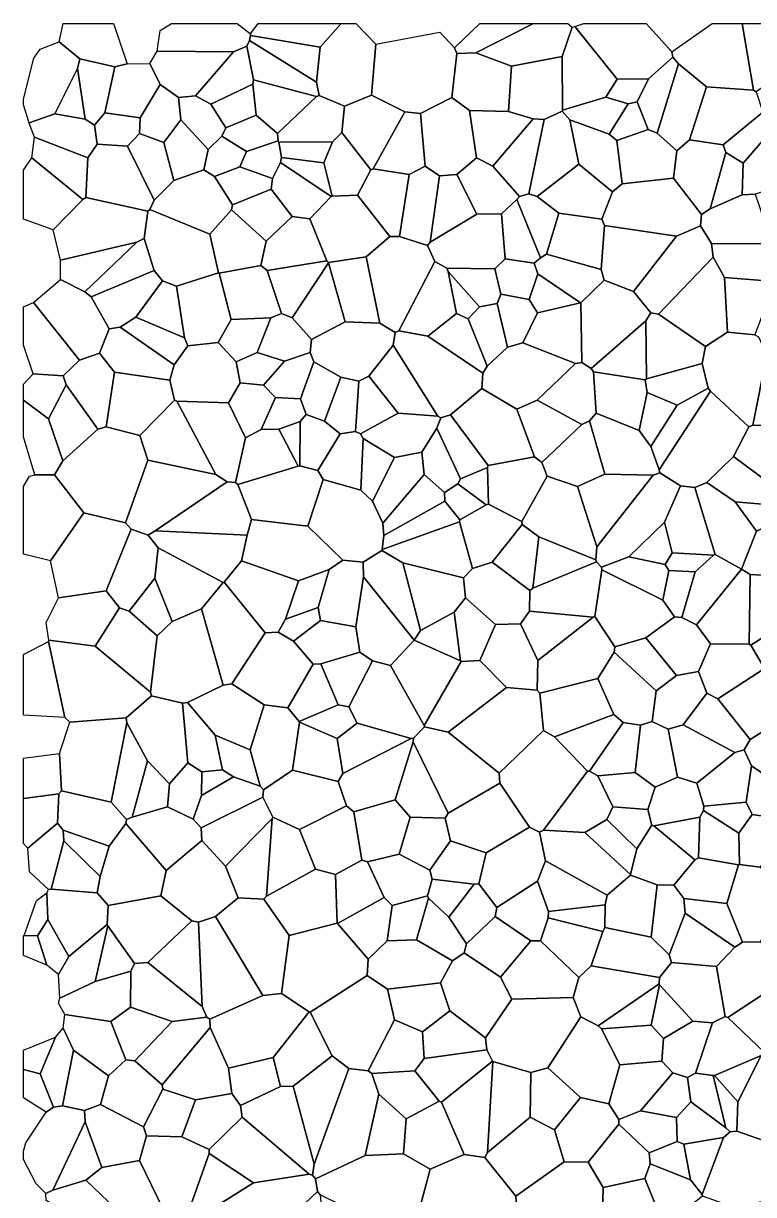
# Model space of a CAD drawing. Header units: metres. Extents: x 0 to 500, y 0 to 500.
# Drawn here: x 0 to 195.8, y 186.1 to 500 of the extents above; entities that cross this region are included whole.
import ezdxf

# ---------------------------------------------------------------- set-up
doc = ezdxf.new("R2010")
doc.units = ezdxf.units.M

msp = doc.modelspace()

# ---------------------------------------------------------------- linework, layer by layer
at = {"layer": 'FERRITE', "color": 8}
for points in [[(195.78, 482.11), (183.2, 482.99), (175.67, 489.2), (174.16, 490.96), (173.9, 492.34), (184.75, 500), (192.74, 500), (195.78, 482.11)], [(15.09, 490.48), (24.51, 488.36), (21.86, 476.03), (19.05, 472.74), (16.52, 474.34), (14.54, 487.94), (15.09, 490.48)], [(33.89, 489.3), (35.87, 492.57), (56.32, 492.39), (46.19, 480.59), (41.58, 480.16), (36.7, 483.6), (33.89, 489.3)], [(144.48, 491.1), (144.57, 476.79), (144.46, 476.46), (139.69, 474.24), (136.75, 474.42), (130.11, 476.41), (130.9, 488.57), (144.48, 491.1)], [(68.14, 470.45), (62.39, 475.38), (61.5, 483.74), (61.74, 484.92), (78.62, 480.39), (68.14, 470.45)], [(157.08, 470.29), (146.59, 474.14), (144.46, 476.46), (144.57, 476.79), (156.24, 480.26), (162.19, 478.46), (157.08, 470.29)], [(37.66, 468.04), (42.2, 474.2), (49.59, 466.2), (48.43, 460.78), (40.31, 457.88), (37.66, 468.04)], [(125.86, 461.77), (121.54, 463.94), (119.6, 476.65), (130.11, 476.41), (136.75, 474.42), (125.86, 461.77)], [(148.98, 462.27), (137.83, 453.6), (135.54, 454.29), (139.69, 474.24), (144.46, 476.46), (146.59, 474.14), (148.98, 462.27)], [(89.61, 454), (82.81, 453.73), (80.57, 462.63), (82.86, 468.23), (85.36, 470.78), (93.17, 460.79), (89.61, 454)], [(184.16, 450.3), (181.86, 448.76), (174.37, 458.55), (175.29, 465.82), (178.65, 468.83), (187.67, 467.49), (188.37, 465.43), (184.16, 450.3)], [(40.31, 457.88), (48.43, 460.78), (51.27, 458.93), (56.06, 451.34), (55.83, 449.99), (49.98, 443.48), (33.95, 450.15), (35.08, 452.62), (40.31, 457.88)], [(89.61, 454), (93.17, 460.79), (93.81, 461.06), (103.47, 459.46), (100.84, 442.85), (98.24, 442.89), (89.61, 454)], [(181.59, 445.75), (175.17, 442.93), (155.85, 445.81), (155.16, 447.56), (158.01, 454.85), (160.62, 456.98), (174.37, 458.55), (181.86, 448.76), (181.59, 445.75)], [(65.08, 441.65), (55.83, 449.99), (56.06, 451.34), (66.49, 455.58), (72.12, 448.21), (65.08, 441.65)], [(32.4, 442.39), (30.38, 441.4), (9.95, 436.5), (8.02, 444.63), (15.98, 452.83), (16.76, 453.3), (33.34, 449.66), (32.4, 442.39)], [(132.31, 452.8), (133.02, 453.63), (135.54, 454.29), (137.83, 453.6), (143.63, 449.14), (140.28, 438.14), (138.67, 437.2), (132.31, 452.8)], [(86.3, 420), (81.81, 435.79), (81.83, 435.95), (91.91, 437.4), (95.58, 419.61), (86.3, 420)], [(113.95, 433.46), (122.35, 424.07), (119.31, 420.83), (116.16, 422.27), (113.95, 433.46)], [(43.21, 415.69), (30.14, 421.27), (37.33, 431.01), (41.1, 429.53), (43.21, 415.69)], [(155.8, 431.19), (163.64, 428.11), (168.29, 422.43), (166.96, 420.24), (152.32, 407.54), (149.74, 409.11), (149.49, 425.13), (155.8, 431.19)], [(2.61, 406.1), (0, 413.79), (0, 423.99), (2.74, 425.18), (15.02, 409.76), (10.67, 405.52), (2.61, 406.1)], [(149.49, 425.13), (149.74, 409.11), (148.1, 408.88), (133.91, 414.37), (137.87, 422.39), (149.45, 425.14), (149.49, 425.13)], [(62.7, 411.75), (57.08, 409.32), (52.25, 414.51), (55.76, 420.67), (66.38, 421.07), (62.7, 411.75)], [(100.52, 395.48), (92.68, 405.4), (99.2, 413.78), (111.14, 394.68), (100.52, 395.48)], [(2.61, 406.1), (10.67, 405.52), (11.45, 403.11), (6.69, 394.03), (0, 399.02), (0, 403.3), (2.61, 406.1)], [(22.2, 391.82), (24.44, 406.52), (39.27, 404.35), (40.48, 399.04), (31.19, 389.5), (22.2, 391.82)], [(73.68, 381.32), (68.53, 391.26), (74.19, 393.29), (74.1, 381.37), (73.68, 381.32)], [(153.84, 359.71), (148.65, 375.87), (155.91, 379.18), (168.87, 378.9), (153.84, 359.71)], [(192.59, 353.69), (192.58, 353.69), (185.49, 357.66), (180.08, 375.59), (183.29, 376.96), (190.91, 371.75), (196.6, 363.92), (192.59, 353.69)], [(124.13, 370.95), (117.07, 366.93), (113.07, 371.91), (112.98, 374.26), (116.51, 376.59), (124.13, 370.95)], [(28.35, 342.49), (25.79, 343.38), (22.16, 347.88), (28.94, 364.44), (33.46, 362.81), (36.16, 359.43), (35.26, 351.31), (28.35, 342.49)], [(136.6, 348.65), (135.79, 347.96), (125.7, 355.61), (133.79, 365.71), (138.28, 362.4), (136.6, 348.65)], [(162.41, 356.99), (171.9, 366.31), (174.04, 358.1), (172.14, 354.96), (162.41, 356.99)], [(36.16, 359.43), (33.46, 362.81), (35.35, 363.98), (60.01, 362.79), (58.46, 355.95), (53.85, 350.23), (53.55, 350.15), (36.16, 359.43)], [(194.93, 352.27), (194.64, 333.58), (184.26, 333.68), (180.53, 338.79), (192.58, 353.69), (192.59, 353.69), (194.93, 352.27)], [(53.55, 350.15), (53.85, 350.23), (64.81, 336.6), (55.89, 322.94), (53.54, 322.64), (47.78, 343.08), (53.55, 350.15)], [(79.64, 339.91), (72.4, 334.42), (68.32, 336.78), (70.26, 340.33), (79.02, 343.46), (79.64, 339.91)], [(117.25, 329.1), (104.78, 334.65), (106.46, 337.3), (115.5, 342.17), (117.25, 329.1)], [(154.02, 324.36), (138.48, 320.47), (137.75, 321.24), (137.98, 329.21), (152.82, 340.87), (153.3, 341.01), (158.66, 332.89), (158.46, 331.48), (154.02, 324.36)], [(194.93, 308.02), (186.28, 318.99), (198.73, 327.06), (200.22, 325.67), (202.97, 313.14), (194.93, 308.02)], [(139.52, 310.42), (138.48, 320.47), (154.02, 324.36), (158.39, 314.78), (142.46, 308.76), (139.52, 310.42)], [(70.92, 316.51), (73.96, 312.87), (74.02, 312.68), (72.21, 299.81), (64.42, 294.56), (63.47, 295.58), (60.86, 305.27), (64.59, 317.34), (70.92, 316.51)], [(29.16, 287.23), (33.25, 302.3), (39.19, 296.12), (38.63, 289.96), (29.16, 287.23)], [(154.08, 298.34), (158.12, 290.03), (156.47, 286.58), (150.56, 283.15), (139.49, 283.77), (151.26, 299.53), (151.87, 299.53), (154.08, 298.34)], [(63.47, 295.58), (64.42, 294.56), (64.23, 292.62), (47.64, 284.4), (45.5, 286.69), (47.76, 293.05), (56.39, 298.07), (63.47, 295.58)], [(127.78, 296.33), (135.71, 284.54), (124.13, 277.7), (114.55, 280.87), (113.08, 286.95), (113.91, 288.27), (127.78, 296.33)], [(66.89, 287.21), (74.02, 283.91), (78.32, 273.26), (65.2, 266.05), (66.76, 286.87), (66.89, 287.21)], [(19.8, 266.97), (7.45, 267.9), (10.87, 280.86), (20.56, 271.29), (19.8, 266.97)], [(108.36, 266.16), (109.64, 270.61), (120.94, 269.28), (114.12, 260.44), (108.69, 265.48), (108.36, 266.16)], [(169.96, 269.09), (168.33, 255.07), (155.97, 257.63), (155.99, 263.72), (156.55, 266.32), (162.87, 271.64), (169.96, 269.09)], [(6.51, 259.79), (3.82, 255.44), (0.16, 255.5), (3.55, 264.89), (6.31, 266.98), (6.51, 259.79)], [(71.26, 255.48), (69.18, 239.93), (64.23, 239.38), (51.54, 260.6), (57.61, 265.56), (64.51, 265.27), (71.26, 255.48)], [(177.53, 261.46), (190.82, 252.41), (185.86, 247.24), (173.84, 248.28), (173.19, 250.35), (177.53, 261.46)], [(28.85, 245.91), (19.23, 243.17), (22.68, 258.1), (29.8, 247.99), (28.85, 245.91)], [(84.25, 258.69), (92.44, 249.13), (92.19, 244.8), (76.95, 234.93), (76.67, 235.03), (69.18, 239.93), (71.26, 255.48), (84.13, 258.78), (84.25, 258.69)], [(152.31, 247.4), (148.97, 244.29), (138.66, 254.1), (140.73, 260.22), (155.42, 256.57), (152.31, 247.4)], [(128, 244.33), (130.96, 238.45), (123.98, 228.04), (114.35, 235.33), (111.85, 242.86), (115.08, 248.76), (118.2, 250.83), (128, 244.33)], [(97.66, 241.12), (111.85, 242.86), (114.35, 235.33), (107.03, 229.71), (99.49, 232.92), (97.66, 241.12)], [(49.97, 233.1), (64.23, 239.38), (69.18, 239.93), (76.67, 235.03), (66.95, 222.83), (55.01, 219.96), (50.11, 230.88), (49.97, 233.1)], [(10.49, 209.82), (13.46, 224.74), (22.78, 217.92), (20.68, 210.22), (16.38, 208.6), (10.49, 209.82)], [(156.98, 210.42), (159.95, 220.88), (171.25, 221.79), (174.22, 218.69), (165.53, 208.54), (159.67, 206.19), (156.98, 210.42)], [(191.65, 210.91), (191.32, 203.1), (189.57, 202.91), (188.43, 203.94), (185, 217.95), (185.32, 217.96), (191.65, 210.91)], [(33.04, 201.83), (32.17, 204.22), (37.4, 214.34), (46.18, 211.47), (42.53, 201.5), (33.04, 201.83)], [(58.24, 209.9), (68.93, 215.02), (72.32, 215.11), (77.98, 194.2), (77.56, 191.22), (76.67, 191.56), (58.69, 206.81), (58.24, 209.9)], [(102.66, 206.35), (111.48, 211.07), (112.14, 210.81), (118.23, 196.84), (109.13, 192.85), (101.91, 196.96), (102.66, 206.35)], [(145.01, 194.83), (142.41, 203.37), (149.43, 212.04), (156.98, 210.42), (159.67, 206.19), (159.68, 204.95), (151.47, 194.77), (145.01, 194.83)], [(35.32, 172.5), (34.9, 172.6), (16.77, 189.88), (21, 193.29), (31.17, 195.16), (39.18, 178.67), (35.32, 172.5)], [(118.23, 196.84), (123.73, 196), (132.1, 185.6), (132.4, 180.46), (128.92, 174.83), (127.68, 173.86), (108.03, 172.68), (105.15, 178.13), (109.13, 192.85), (118.23, 196.84)], [(77.56, 191.22), (78.35, 190.24), (78.88, 186.91), (63.3, 172.17), (47.61, 180.38), (61.7, 189.2), (76.67, 191.56), (77.56, 191.22)], [(168.1, 176.89), (155.35, 180.97), (155.53, 187.99), (166.63, 190.34), (170.69, 180.41), (168.1, 176.89)]]:
    msp.add_lwpolyline(points, close=True, dxfattribs=at)
at = {"layer": 'MARTENSITE', "color": 1}
for points in [[(27.82, 489.13), (24.51, 488.36), (15.09, 490.48), (9.59, 495.08), (10.67, 500), (24.15, 500), (27.82, 489.13)], [(60.93, 497.19), (60.95, 496.79), (60.6, 495.39), (59.88, 493.86), (56.32, 492.39), (35.87, 492.57), (36.7, 498.13), (39.76, 500), (57.36, 500), (60.93, 497.19)], [(79.63, 493.62), (60.95, 496.79), (60.93, 497.19), (62.93, 500), (85.2, 500), (79.63, 493.62)], [(85.2, 500), (89.16, 500), (94.52, 494.48), (93.4, 480.74), (86.09, 477.82), (79.35, 480.7), (78.59, 484.27), (79.63, 493.62), (85.2, 500)], [(121.3, 492.11), (116.29, 491.98), (115.59, 493.47), (122.38, 500), (136.84, 500), (121.3, 492.11)], [(147.14, 499.03), (144.48, 491.1), (130.9, 488.57), (121.3, 492.11), (136.84, 500), (146.01, 500), (147.14, 499.03)], [(173.9, 492.34), (174.16, 490.96), (167.68, 485.16), (159.23, 485.09), (147.89, 499.16), (150.29, 500), (167.02, 500), (173.9, 492.34)], [(192.74, 500), (208.17, 500), (208.7, 490.19), (196.57, 481.68), (195.78, 482.11), (192.74, 500)], [(78.59, 484.27), (60.6, 495.39), (60.95, 496.79), (79.63, 493.62), (78.59, 484.27)], [(115.59, 493.47), (116.29, 491.98), (114.91, 480.16), (106.54, 475.87), (102.26, 476.28), (93.4, 480.74), (94.52, 494.48), (111.73, 497.7), (115.59, 493.47)], [(144.57, 476.79), (144.48, 491.1), (147.14, 499.03), (147.89, 499.16), (159.23, 485.09), (156.24, 480.26), (144.57, 476.79)], [(2.8, 490.66), (4.47, 493.09), (9.59, 495.08), (15.09, 490.48), (14.54, 487.94), (8.4, 475.74), (1.58, 473.34), (0, 478.19), (0, 479.72), (2.8, 490.66)], [(61.74, 484.92), (61.5, 483.74), (50.28, 478.39), (46.19, 480.59), (56.32, 492.39), (59.88, 493.86), (61.74, 484.92)], [(79.35, 480.7), (78.62, 480.39), (61.74, 484.92), (59.88, 493.86), (60.6, 495.39), (78.59, 484.27), (79.35, 480.7)], [(130.11, 476.41), (119.6, 476.65), (114.91, 480.16), (116.29, 491.98), (121.3, 492.11), (130.9, 488.57), (130.11, 476.41)], [(169.97, 470.59), (167.58, 471.6), (164.61, 478.98), (167.68, 485.16), (174.16, 490.96), (175.67, 489.2), (169.97, 470.59)], [(16.52, 474.34), (8.4, 475.74), (14.54, 487.94), (16.52, 474.34)], [(24.51, 488.36), (27.82, 489.13), (33.89, 489.3), (36.7, 483.6), (31.33, 474.68), (21.86, 476.03), (24.51, 488.36)], [(175.29, 465.82), (169.97, 470.59), (175.67, 489.2), (183.2, 482.99), (178.65, 468.83), (175.29, 465.82)], [(31.18, 470.5), (31.33, 474.68), (36.7, 483.6), (41.58, 480.16), (42.2, 474.2), (37.66, 468.04), (31.18, 470.5)], [(61.5, 483.74), (62.39, 475.38), (54.3, 472), (50.28, 478.39), (61.5, 483.74)], [(164.61, 478.98), (162.19, 478.46), (156.24, 480.26), (159.23, 485.09), (167.68, 485.16), (164.61, 478.98)], [(42.2, 474.2), (41.58, 480.16), (46.19, 480.59), (50.28, 478.39), (54.3, 472), (53.25, 469.76), (49.59, 466.2), (42.2, 474.2)], [(86.09, 477.82), (85.36, 470.78), (82.86, 468.23), (68.5, 468.2), (68.36, 468.51), (68.14, 470.45), (78.62, 480.39), (79.35, 480.7), (86.09, 477.82)], [(93.17, 460.79), (85.36, 470.78), (86.09, 477.82), (93.4, 480.74), (102.26, 476.28), (93.81, 461.06), (93.17, 460.79)], [(178.65, 468.83), (183.2, 482.99), (195.78, 482.11), (196.57, 481.68), (198.32, 476.21), (187.67, 467.49), (178.65, 468.83)], [(114.91, 480.16), (119.6, 476.65), (121.54, 463.94), (116.22, 459.54), (111.63, 459.12), (107.72, 461.73), (106.54, 475.87), (114.91, 480.16)], [(167.58, 471.6), (159.14, 468.64), (157.08, 470.29), (162.19, 478.46), (164.61, 478.98), (167.58, 471.6)], [(1.58, 473.34), (8.4, 475.74), (16.52, 474.34), (19.05, 472.74), (19.8, 467.65), (17.3, 463.95), (2.98, 469.51), (1.55, 473.23), (1.58, 473.34)], [(19.8, 467.65), (19.05, 472.74), (21.86, 476.03), (31.33, 474.68), (31.18, 470.5), (27.91, 467.06), (19.8, 467.65)], [(62.39, 475.38), (68.14, 470.45), (68.36, 468.51), (59.79, 465.66), (53.25, 469.76), (54.3, 472), (62.39, 475.38)], [(102.26, 476.28), (106.54, 475.87), (107.72, 461.73), (103.47, 459.46), (93.81, 461.06), (102.26, 476.28)], [(139.69, 474.24), (135.54, 454.29), (133.02, 453.63), (125.86, 461.77), (136.75, 474.42), (139.69, 474.24)], [(160.62, 456.98), (158.01, 454.85), (148.98, 462.27), (146.59, 474.14), (157.08, 470.29), (159.14, 468.64), (160.62, 456.98)], [(188.37, 465.43), (187.67, 467.49), (198.32, 476.21), (200.69, 473.13), (199.37, 469.9), (193.07, 462.57), (188.37, 465.43)], [(169.97, 470.59), (175.29, 465.82), (174.37, 458.55), (160.62, 456.98), (159.14, 468.64), (167.58, 471.6), (169.97, 470.59)], [(17.3, 463.95), (16.76, 453.3), (15.98, 452.83), (2.24, 463.93), (2.98, 469.51), (17.3, 463.95)], [(27.91, 467.06), (31.18, 470.5), (37.66, 468.04), (40.31, 457.88), (35.08, 452.62), (27.91, 467.06)], [(53.25, 469.76), (59.79, 465.66), (58.08, 461.56), (51.27, 458.93), (48.43, 460.78), (49.59, 466.2), (53.25, 469.76)], [(68.5, 468.2), (69.22, 464.09), (68.98, 462.73), (66.83, 458.43), (58.08, 461.56), (59.79, 465.66), (68.36, 468.51), (68.5, 468.2)], [(80.57, 462.63), (69.22, 464.09), (68.5, 468.2), (82.86, 468.23), (80.57, 462.63)], [(196.26, 454.19), (192.81, 454.09), (193.07, 462.57), (199.37, 469.9), (198.61, 454.93), (196.26, 454.19)], [(33.95, 450.15), (33.34, 449.66), (16.76, 453.3), (17.3, 463.95), (19.8, 467.65), (27.91, 467.06), (35.08, 452.62), (33.95, 450.15)], [(184.16, 450.3), (188.37, 465.43), (193.07, 462.57), (192.81, 454.09), (184.16, 450.3)], [(15.98, 452.83), (8.02, 444.63), (0, 447.52), (0, 460.64), (2.24, 463.93), (15.98, 452.83)], [(66.49, 455.58), (56.06, 451.34), (51.27, 458.93), (58.08, 461.56), (66.83, 458.43), (66.49, 455.58)], [(76.84, 447.66), (72.12, 448.21), (66.49, 455.58), (66.83, 458.43), (68.98, 462.73), (82.53, 453.56), (76.84, 447.66)], [(82.53, 453.56), (68.98, 462.73), (69.22, 464.09), (80.57, 462.63), (82.81, 453.73), (82.53, 453.56)], [(103.47, 459.46), (107.72, 461.73), (111.63, 459.12), (109.11, 441.34), (108.38, 440.44), (100.84, 442.85), (103.47, 459.46)], [(116.22, 459.54), (121.54, 463.94), (125.86, 461.77), (133.02, 453.63), (132.31, 452.8), (128.23, 448.93), (121.65, 448.87), (116.22, 459.54)], [(158.01, 454.85), (155.16, 447.56), (143.63, 449.14), (137.83, 453.6), (148.98, 462.27), (158.01, 454.85)], [(111.63, 459.12), (116.22, 459.54), (121.65, 448.87), (109.11, 441.34), (111.63, 459.12)], [(91.91, 437.4), (81.83, 435.95), (81.35, 436.37), (76.84, 447.66), (82.53, 453.56), (82.81, 453.73), (89.61, 454), (98.24, 442.89), (91.91, 437.4)], [(129.17, 436.9), (128.23, 448.93), (132.31, 452.8), (138.67, 437.2), (137, 435.75), (129.17, 436.9)], [(200.86, 440.88), (184.51, 440.99), (181.59, 445.75), (181.86, 448.76), (184.16, 450.3), (192.81, 454.09), (196.26, 454.19), (200.86, 440.88)], [(33.95, 450.15), (49.98, 443.48), (52.3, 433.17), (41.1, 429.53), (37.33, 431.01), (35.06, 433.75), (32.4, 442.39), (33.34, 449.66), (33.95, 450.15)], [(52.49, 433.07), (52.3, 433.17), (49.98, 443.48), (55.83, 449.99), (65.08, 441.65), (63.69, 435.15), (52.49, 433.07)], [(140.28, 438.14), (143.63, 449.14), (155.16, 447.56), (155.85, 445.81), (155, 434.01), (140.28, 438.14)], [(81.35, 436.37), (65.35, 433.78), (63.69, 435.15), (65.08, 441.65), (72.12, 448.21), (76.84, 447.66), (81.35, 436.37)], [(108.38, 440.44), (109.11, 441.34), (121.65, 448.87), (128.23, 448.93), (129.17, 436.9), (126.44, 434.25), (113.57, 434.41), (110.38, 436.15), (108.38, 440.44)], [(155.85, 445.81), (175.17, 442.93), (163.64, 428.11), (155.8, 431.19), (155, 434.01), (155.85, 445.81)], [(99.75, 417.17), (95.58, 419.61), (91.91, 437.4), (98.24, 442.89), (100.84, 442.85), (108.38, 440.44), (110.38, 436.15), (100.7, 417.62), (99.75, 417.17)], [(184.97, 437.34), (170.32, 422.05), (168.29, 422.43), (163.64, 428.11), (175.17, 442.93), (181.59, 445.75), (184.51, 440.99), (184.97, 437.34)], [(16.43, 428.03), (9.98, 431.33), (9.95, 436.5), (30.38, 441.4), (16.43, 428.03)], [(32.4, 442.39), (35.06, 433.75), (18.14, 426.69), (16.43, 428.03), (30.38, 441.4), (32.4, 442.39)], [(209.42, 438.11), (210.32, 437.13), (210.18, 436.02), (201.55, 430.84), (188.07, 431.86), (184.97, 437.34), (184.51, 440.99), (200.86, 440.88), (209.42, 438.11)], [(135.68, 426.03), (128.02, 427.42), (126.44, 434.25), (129.17, 436.9), (137, 435.75), (137.97, 432.85), (135.68, 426.03)], [(137.97, 432.85), (137, 435.75), (138.67, 437.2), (140.28, 438.14), (155, 434.01), (155.8, 431.19), (149.49, 425.13), (149.45, 425.14), (137.97, 432.85)], [(184.97, 437.34), (188.07, 431.86), (188.82, 417.24), (182.97, 413.38), (170.32, 422.05), (184.97, 437.34)], [(37.33, 431.01), (30.14, 421.27), (25.98, 418.55), (23.04, 418.17), (18.14, 426.69), (35.06, 433.75), (37.33, 431.01)], [(66.38, 421.07), (55.76, 420.67), (52.49, 433.07), (63.69, 435.15), (65.35, 433.78), (69.24, 422.27), (66.38, 421.07)], [(69.24, 422.27), (65.35, 433.78), (81.35, 436.37), (81.83, 435.95), (81.81, 435.79), (72.09, 421.06), (69.24, 422.27)], [(72.09, 421.06), (81.81, 435.79), (86.3, 420), (77.23, 415.27), (72.09, 421.06)], [(100.7, 417.62), (110.38, 436.15), (113.57, 434.41), (113.95, 433.46), (116.16, 422.27), (108.5, 416.14), (100.7, 417.62)], [(113.57, 434.41), (126.44, 434.25), (128.02, 427.42), (127.05, 424.92), (122.35, 424.07), (113.95, 433.46), (113.57, 434.41)], [(18.14, 426.69), (23.04, 418.17), (20.38, 411.65), (15.02, 409.76), (2.74, 425.18), (9.98, 431.33), (16.43, 428.03), (18.14, 426.69)], [(52.3, 433.17), (52.49, 433.07), (55.76, 420.67), (52.25, 414.51), (44.08, 413.55), (43.21, 415.69), (41.1, 429.53), (52.3, 433.17)], [(137.87, 422.39), (135.68, 426.03), (137.97, 432.85), (149.45, 425.14), (137.87, 422.39)], [(188.82, 417.24), (188.07, 431.86), (201.55, 430.84), (196.17, 416.51), (188.82, 417.24)], [(133.91, 414.37), (129.88, 413.24), (127.05, 424.92), (128.02, 427.42), (135.68, 426.03), (137.87, 422.39), (133.91, 414.37)], [(119.31, 420.83), (122.35, 424.07), (127.05, 424.92), (129.88, 413.24), (124.37, 408.15), (119.31, 420.83)], [(44.08, 413.55), (40.42, 408.5), (25.98, 418.55), (30.14, 421.27), (43.21, 415.69), (44.08, 413.55)], [(69.99, 409.47), (62.7, 411.75), (66.38, 421.07), (69.24, 422.27), (72.09, 421.06), (77.23, 415.27), (76.89, 411.77), (69.99, 409.47)], [(108.5, 416.14), (116.16, 422.27), (119.31, 420.83), (124.37, 408.15), (123.22, 406.22), (108.5, 416.14)], [(167.13, 404.75), (166.96, 420.24), (168.29, 422.43), (170.32, 422.05), (182.97, 413.38), (182.06, 408.81), (167.13, 404.75)], [(24.44, 406.52), (20.38, 411.65), (23.04, 418.17), (25.98, 418.55), (40.42, 408.5), (39.27, 404.35), (24.44, 406.52)], [(99.2, 413.78), (92.68, 405.4), (90, 404.13), (85.15, 405.16), (77.93, 409.31), (76.89, 411.77), (77.23, 415.27), (86.3, 420), (95.58, 419.61), (99.75, 417.17), (99.2, 413.78)], [(122.91, 402.15), (114.58, 395.08), (111.95, 394.23), (111.14, 394.68), (99.2, 413.78), (99.75, 417.17), (100.7, 417.62), (108.5, 416.14), (123.22, 406.22), (122.91, 402.15)], [(152.93, 406.62), (152.32, 407.54), (166.96, 420.24), (167.13, 404.75), (166.75, 404.42), (152.93, 406.62)], [(39.27, 404.35), (40.42, 408.5), (44.08, 413.55), (52.25, 414.51), (57.08, 409.32), (58.17, 403.66), (55.03, 398.31), (41.19, 398.71), (40.48, 399.04), (39.27, 404.35)], [(182.06, 408.81), (182.97, 413.38), (188.82, 417.24), (196.17, 416.51), (197.16, 416), (199.35, 411.18), (195.68, 392.27), (194.54, 391.9), (184.24, 401.42), (183.69, 402.19), (182.06, 408.81)], [(19.97, 391.28), (11.45, 403.11), (10.67, 405.52), (15.02, 409.76), (20.38, 411.65), (24.44, 406.52), (22.2, 391.82), (19.97, 391.28)], [(69.99, 409.47), (64.4, 403), (58.17, 403.66), (57.08, 409.32), (62.7, 411.75), (69.99, 409.47)], [(74.29, 399.35), (67.65, 399.74), (64.4, 403), (69.99, 409.47), (76.89, 411.77), (77.93, 409.31), (74.29, 399.35)], [(124.37, 408.15), (129.88, 413.24), (133.91, 414.37), (148.1, 408.88), (137.83, 399.02), (132.32, 396.62), (122.91, 402.15), (123.22, 406.22), (124.37, 408.15)], [(85.15, 405.16), (80.77, 393.36), (75.84, 395.13), (74.29, 399.35), (77.93, 409.31), (85.15, 405.16)], [(149.74, 409.11), (152.32, 407.54), (152.93, 406.62), (153.66, 395.52), (151.87, 393.49), (149.78, 392.52), (137.83, 399.02), (148.1, 408.88), (149.74, 409.11)], [(175.34, 397.68), (167.32, 401.05), (166.75, 404.42), (167.13, 404.75), (182.06, 408.81), (183.69, 402.19), (175.34, 397.68)], [(210.28, 405.02), (202.19, 392.25), (195.68, 392.27), (199.35, 411.18), (210.28, 405.02)], [(90, 404.13), (89.04, 390.6), (84.92, 389.99), (80.77, 393.36), (85.15, 405.16), (90, 404.13)], [(90.41, 389.99), (89.04, 390.6), (90, 404.13), (92.68, 405.4), (100.52, 395.48), (90.41, 389.99)], [(167.32, 401.05), (165.12, 390.91), (153.66, 395.52), (152.93, 406.62), (166.75, 404.42), (167.32, 401.05)], [(19.97, 391.28), (10.59, 382.79), (6.69, 394.03), (11.45, 403.11), (19.97, 391.28)], [(63.74, 391.16), (59.58, 388.95), (55.03, 398.31), (58.17, 403.66), (64.4, 403), (67.65, 399.74), (63.74, 391.16)], [(122.91, 402.15), (132.32, 396.62), (137.06, 383.81), (124.68, 381.48), (114.58, 395.08), (122.91, 402.15)], [(184.24, 401.42), (170.49, 380.29), (168.28, 386.63), (175.34, 397.68), (183.69, 402.19), (184.24, 401.42)], [(0, 389.17), (0, 399.02), (6.69, 394.03), (10.59, 382.79), (8.36, 378.97), (3.03, 379.03), (0, 389.17)], [(40.48, 399.04), (41.19, 398.71), (51.64, 379.07), (33.34, 382.93), (31.19, 389.5), (40.48, 399.04)], [(55.03, 398.31), (59.58, 388.95), (56.9, 376.92), (54.61, 377.13), (51.64, 379.07), (41.19, 398.71), (55.03, 398.31)], [(68.53, 391.26), (63.74, 391.16), (67.65, 399.74), (74.29, 399.35), (75.84, 395.13), (74.19, 393.29), (68.53, 391.26)], [(149.78, 392.52), (139.02, 382.29), (137.06, 383.81), (132.32, 396.62), (137.83, 399.02), (149.78, 392.52)], [(168.28, 386.63), (165.12, 390.91), (167.32, 401.05), (175.34, 397.68), (168.28, 386.63)], [(194.54, 391.9), (190.43, 383.9), (183.29, 376.96), (180.08, 375.59), (176.2, 376.07), (170.65, 379.49), (170.49, 380.29), (184.24, 401.42), (194.54, 391.9)], [(74.19, 393.29), (75.84, 395.13), (80.77, 393.36), (84.92, 389.99), (79, 380.16), (74.1, 381.37), (74.19, 393.29)], [(111.95, 394.23), (110.87, 391.49), (106.86, 385.08), (99.55, 383.61), (91.15, 388.76), (90.41, 389.99), (100.52, 395.48), (111.14, 394.68), (111.95, 394.23)], [(110.87, 391.49), (111.95, 394.23), (114.58, 395.08), (124.68, 381.48), (124.43, 380.99), (117.25, 377.88), (110.87, 391.49)], [(155.91, 379.18), (148.65, 375.87), (140.49, 378.68), (139.02, 382.29), (149.78, 392.52), (151.87, 393.49), (155.91, 379.18)], [(170.49, 380.29), (170.65, 379.49), (168.87, 378.9), (155.91, 379.18), (151.87, 393.49), (153.66, 395.52), (165.12, 390.91), (168.28, 386.63), (170.49, 380.29)], [(33.34, 382.93), (27.39, 366.11), (16.24, 368.78), (8.36, 378.97), (10.59, 382.79), (19.97, 391.28), (22.2, 391.82), (31.19, 389.5), (33.34, 382.93)], [(57.5, 376.36), (56.9, 376.92), (59.58, 388.95), (63.74, 391.16), (68.53, 391.26), (73.68, 381.32), (57.5, 376.36)], [(91.15, 388.76), (90.5, 374.84), (80.41, 377.7), (79, 380.16), (84.92, 389.99), (89.04, 390.6), (90.41, 389.99), (91.15, 388.76)], [(112.98, 374.26), (107.49, 379.07), (106.86, 385.08), (110.87, 391.49), (117.25, 377.88), (116.51, 376.59), (112.98, 374.26)], [(202.19, 392.25), (207.9, 388.81), (210.9, 382.36), (210.57, 379.62), (200.51, 376.41), (190.43, 383.9), (194.54, 391.9), (195.68, 392.27), (202.19, 392.25)], [(99.55, 383.61), (93.63, 371.95), (90.5, 374.84), (91.15, 388.76), (99.55, 383.61)], [(96.36, 366.06), (93.63, 371.95), (99.55, 383.61), (106.86, 385.08), (107.49, 379.07), (96.36, 366.06)], [(124.43, 380.99), (124.68, 381.48), (137.06, 383.81), (139.02, 382.29), (140.49, 378.68), (133.7, 366.49), (124.76, 371.09), (124.43, 380.99)], [(190.91, 371.75), (183.29, 376.96), (190.43, 383.9), (200.51, 376.41), (201.4, 370.9), (190.91, 371.75)], [(27.39, 366.11), (33.34, 382.93), (51.64, 379.07), (54.61, 377.13), (35.35, 363.98), (33.46, 362.81), (28.94, 364.44), (27.39, 366.11)], [(79, 380.16), (80.41, 377.7), (76.3, 365.23), (61.16, 367.01), (57.5, 376.36), (73.68, 381.32), (74.1, 381.37), (79, 380.16)], [(117.25, 377.88), (124.43, 380.99), (124.76, 371.09), (124.13, 370.95), (116.51, 376.59), (117.25, 377.88)], [(8.36, 378.97), (16.24, 368.78), (7.26, 355.9), (0, 357.75), (0, 375.9), (1.6, 378.65), (3.03, 379.03), (8.36, 378.97)], [(54.61, 377.13), (56.9, 376.92), (57.5, 376.36), (61.16, 367.01), (60.01, 362.79), (35.35, 363.98), (54.61, 377.13)], [(96.67, 362.75), (96.19, 358.97), (96.1, 358.67), (91.16, 355.58), (85.65, 356.08), (76.3, 365.23), (80.41, 377.7), (90.5, 374.84), (93.63, 371.95), (96.36, 366.06), (96.67, 362.75)], [(113.07, 371.91), (96.67, 362.75), (96.36, 366.06), (107.49, 379.07), (112.98, 374.26), (113.07, 371.91)], [(138.28, 362.4), (133.79, 365.71), (133.7, 366.49), (140.49, 378.68), (148.65, 375.87), (153.84, 359.71), (153.51, 356.21), (138.28, 362.4)], [(162.41, 356.99), (155.02, 354.22), (153.75, 355.66), (153.51, 356.21), (153.84, 359.71), (168.87, 378.9), (170.65, 379.49), (176.2, 376.07), (171.9, 366.31), (162.41, 356.99)], [(174.04, 358.1), (171.9, 366.31), (176.2, 376.07), (180.08, 375.59), (185.49, 357.66), (185.09, 357.45), (174.04, 358.1)], [(117.07, 366.93), (116.97, 366.36), (96.19, 358.97), (96.67, 362.75), (113.07, 371.91), (117.07, 366.93)], [(124.76, 371.09), (133.7, 366.49), (133.79, 365.71), (125.7, 355.61), (120.49, 353.91), (116.97, 366.36), (117.07, 366.93), (124.13, 370.95), (124.76, 371.09)], [(196.6, 363.92), (190.91, 371.75), (201.4, 370.9), (204.19, 367.49), (196.6, 363.92)], [(27.39, 366.11), (28.94, 364.44), (22.16, 347.88), (9.39, 346.05), (7.26, 355.9), (16.24, 368.78), (27.39, 366.11)], [(214.08, 365.04), (214.31, 364.8), (210.27, 355.3), (205.83, 351.68), (194.93, 352.27), (192.59, 353.69), (196.6, 363.92), (204.19, 367.49), (214.08, 365.04)], [(81.99, 353.63), (73.76, 350.59), (58.46, 355.95), (60.01, 362.79), (61.16, 367.01), (76.3, 365.23), (85.65, 356.08), (81.99, 353.63)], [(96.19, 358.97), (116.97, 366.36), (120.49, 353.91), (118.05, 351.36), (101.72, 355.39), (96.1, 358.67), (96.19, 358.97)], [(153.75, 355.66), (136.6, 348.65), (138.28, 362.4), (153.51, 356.21), (153.75, 355.66)], [(35.26, 351.31), (36.16, 359.43), (53.55, 350.15), (47.78, 343.08), (39.91, 339.67), (35.26, 351.31)], [(96.1, 358.67), (101.72, 355.39), (106.46, 337.3), (104.78, 334.65), (104.76, 334.64), (91.23, 351.64), (91.16, 355.58), (96.1, 358.67)], [(174.04, 358.1), (185.09, 357.45), (180.2, 352.96), (173.09, 353.32), (172.14, 354.96), (174.04, 358.1)], [(64.81, 336.6), (53.85, 350.23), (58.46, 355.95), (73.76, 350.59), (70.26, 340.33), (68.32, 336.78), (64.81, 336.6)], [(91.16, 355.58), (91.23, 351.64), (89.16, 338.24), (79.64, 339.91), (79.02, 343.46), (81.99, 353.63), (85.65, 356.08), (91.16, 355.58)], [(118.57, 346.05), (115.5, 342.17), (106.46, 337.3), (101.72, 355.39), (118.05, 351.36), (118.57, 346.05)], [(120.49, 353.91), (125.7, 355.61), (135.79, 347.96), (135.76, 342.48), (133.32, 339.06), (126.62, 338.91), (118.57, 346.05), (118.05, 351.36), (120.49, 353.91)], [(155.02, 354.22), (155.17, 353.5), (153.3, 341.01), (152.82, 340.87), (135.76, 342.48), (135.79, 347.96), (136.6, 348.65), (153.75, 355.66), (155.02, 354.22)], [(173.09, 353.32), (171.51, 345.36), (155.17, 353.5), (155.02, 354.22), (162.41, 356.99), (172.14, 354.96), (173.09, 353.32)], [(185.09, 357.45), (185.49, 357.66), (192.58, 353.69), (180.53, 338.79), (176.6, 340.77), (180.2, 352.96), (185.09, 357.45)], [(79.02, 343.46), (70.26, 340.33), (73.76, 350.59), (81.99, 353.63), (79.02, 343.46)], [(104.76, 334.64), (98.48, 327.87), (93.64, 329.1), (90.22, 331.43), (89.16, 338.24), (91.23, 351.64), (104.76, 334.64)], [(153.3, 341.01), (155.17, 353.5), (171.51, 345.36), (174.62, 340.97), (166.95, 335.28), (158.66, 332.89), (153.3, 341.01)], [(180.2, 352.96), (176.6, 340.77), (174.62, 340.97), (171.51, 345.36), (173.09, 353.32), (180.2, 352.96)], [(195.09, 333.33), (194.64, 333.58), (194.93, 352.27), (205.83, 351.68), (207.41, 341.2), (195.09, 333.33)], [(35.89, 335.86), (28.35, 342.49), (35.26, 351.31), (39.91, 339.67), (35.89, 335.86)], [(19.25, 333.05), (6.84, 334.68), (6.07, 339.4), (9.39, 346.05), (22.16, 347.88), (25.79, 343.38), (19.25, 333.05)], [(126.62, 338.91), (122.46, 329.2), (117.4, 328.93), (117.25, 329.1), (115.5, 342.17), (118.57, 346.05), (126.62, 338.91)], [(19.25, 333.05), (25.79, 343.38), (28.35, 342.49), (35.89, 335.86), (34.1, 320.74), (19.25, 333.05)], [(47.78, 343.08), (53.54, 322.64), (44.03, 317.95), (42.63, 317.78), (34.37, 319.74), (34.1, 320.74), (35.89, 335.86), (39.91, 339.67), (47.78, 343.08)], [(133.32, 339.06), (135.76, 342.48), (152.82, 340.87), (137.98, 329.21), (133.32, 339.06)], [(89.16, 338.24), (90.22, 331.43), (79.8, 328.32), (77.72, 328.27), (72.4, 334.42), (79.64, 339.91), (89.16, 338.24)], [(174.62, 340.97), (176.6, 340.77), (180.53, 338.79), (184.26, 333.68), (181.03, 326.29), (175.16, 325.23), (166.95, 335.28), (174.62, 340.97)], [(198.73, 327.06), (195.09, 333.33), (207.41, 341.2), (214.01, 336.13), (215.07, 331.58), (200.22, 325.67), (198.73, 327.06)], [(55.89, 322.94), (64.81, 336.6), (68.32, 336.78), (72.4, 334.42), (77.72, 328.27), (70.92, 316.51), (64.59, 317.34), (55.89, 322.94)], [(137.75, 321.24), (129.58, 321.99), (122.46, 329.2), (126.62, 338.91), (133.32, 339.06), (137.98, 329.21), (137.75, 321.24)], [(0, 314.59), (0, 330.87), (6.7, 334.34), (11.1, 313.95), (0, 314.59)], [(34.37, 319.74), (27.58, 313.85), (12.48, 312.67), (11.1, 313.95), (6.7, 334.34), (6.84, 334.68), (19.25, 333.05), (34.1, 320.74), (34.37, 319.74)], [(107.5, 311.84), (98.48, 327.87), (104.76, 334.64), (104.78, 334.65), (117.25, 329.1), (117.4, 328.93), (107.5, 311.84)], [(158.66, 332.89), (166.95, 335.28), (175.16, 325.23), (169.72, 321.12), (158.46, 331.48), (158.66, 332.89)], [(195.09, 333.33), (198.73, 327.06), (186.28, 318.99), (183.3, 320.44), (181.03, 326.29), (184.26, 333.68), (194.64, 333.58), (195.09, 333.33)], [(93.64, 329.1), (87.24, 316.84), (84.41, 317.37), (79.8, 328.32), (90.22, 331.43), (93.64, 329.1)], [(169.72, 321.12), (168.65, 312.85), (165.55, 311.91), (160.82, 312.58), (158.39, 314.78), (154.02, 324.36), (158.46, 331.48), (169.72, 321.12)], [(77.72, 328.27), (79.8, 328.32), (84.41, 317.37), (73.96, 312.87), (70.92, 316.51), (77.72, 328.27)], [(98.48, 327.87), (107.5, 311.84), (107.57, 311.41), (104.58, 308.38), (103.98, 308.33), (89.54, 312.45), (87.24, 316.84), (93.64, 329.1), (98.48, 327.87)], [(129.58, 321.99), (113.95, 309.97), (107.57, 311.41), (107.5, 311.84), (117.4, 328.93), (122.46, 329.2), (129.58, 321.99)], [(175.16, 325.23), (181.03, 326.29), (183.3, 320.44), (176.92, 311.95), (172.94, 310.81), (168.65, 312.85), (169.72, 321.12), (175.16, 325.23)], [(53.54, 322.64), (55.89, 322.94), (64.59, 317.34), (60.86, 305.27), (51.42, 309.17), (44.03, 317.95), (53.54, 322.64)], [(127.56, 299.01), (113.95, 309.97), (129.58, 321.99), (137.75, 321.24), (138.48, 320.47), (139.52, 310.42), (127.56, 299.01)], [(190.82, 304.56), (176.92, 311.95), (183.3, 320.44), (186.28, 318.99), (194.93, 308.02), (193.27, 305.24), (190.82, 304.56)], [(44.11, 301.83), (39.19, 296.12), (33.25, 302.3), (27.72, 312.54), (27.58, 313.85), (34.37, 319.74), (42.63, 317.78), (44.11, 301.83)], [(51.42, 309.17), (53.4, 299.9), (47.82, 299.41), (44.11, 301.83), (42.63, 317.78), (44.03, 317.95), (51.42, 309.17)], [(84.41, 317.37), (87.24, 316.84), (89.54, 312.45), (84.19, 308.28), (74.02, 312.68), (73.96, 312.87), (84.41, 317.37)], [(151.26, 299.53), (142.46, 308.76), (158.39, 314.78), (160.82, 312.58), (151.87, 299.53), (151.26, 299.53)], [(10.18, 294.26), (9.72, 304.32), (12.48, 312.67), (27.58, 313.85), (27.72, 312.54), (23.52, 291.28), (10.18, 294.26)], [(23.52, 291.28), (27.72, 312.54), (33.25, 302.3), (29.16, 287.23), (27.69, 286.59), (23.52, 291.28)], [(84.19, 308.28), (85.64, 298.89), (84.4, 296.8), (72.21, 299.81), (74.02, 312.68), (84.19, 308.28)], [(85.64, 298.89), (84.19, 308.28), (89.54, 312.45), (103.98, 308.33), (85.64, 298.89)], [(104.54, 307.46), (104.58, 308.38), (107.57, 311.41), (113.95, 309.97), (127.56, 299.01), (127.78, 296.33), (113.91, 288.27), (104.54, 307.46)], [(160.82, 312.58), (165.55, 311.91), (164.09, 299.19), (154.08, 298.34), (151.87, 299.53), (160.82, 312.58)], [(164.09, 299.19), (165.55, 311.91), (168.65, 312.85), (172.94, 310.81), (175.42, 297.99), (169.48, 295.27), (164.09, 299.19)], [(180.66, 296.3), (175.42, 297.99), (172.94, 310.81), (176.92, 311.95), (190.82, 304.56), (180.66, 296.3)], [(215.86, 302.28), (216.17, 293.82), (214.64, 291.93), (208.05, 292.28), (195.27, 300.99), (193.27, 305.24), (194.93, 308.02), (202.97, 313.14), (204.05, 312.9), (215.86, 302.28)], [(51.42, 309.17), (60.86, 305.27), (63.47, 295.58), (56.39, 298.07), (53.4, 299.9), (51.42, 309.17)], [(88.65, 288.65), (86.63, 290.24), (84.4, 296.8), (85.64, 298.89), (103.98, 308.33), (104.58, 308.38), (104.54, 307.46), (99.74, 291.9), (88.65, 288.65)], [(139.49, 283.77), (138.45, 283.25), (135.71, 284.54), (127.78, 296.33), (127.56, 299.01), (139.52, 310.42), (142.46, 308.76), (151.26, 299.53), (139.49, 283.77)], [(113.08, 286.95), (103.75, 287.21), (99.74, 291.9), (104.54, 307.46), (113.91, 288.27), (113.08, 286.95)], [(195.27, 300.99), (193.83, 291.23), (182.53, 290.14), (180.66, 296.3), (190.82, 304.56), (193.27, 305.24), (195.27, 300.99)], [(0, 292.26), (0, 303.02), (9.72, 304.32), (10.18, 294.26), (9.46, 293.46), (0, 292.26)], [(47.76, 293.05), (45.5, 286.69), (38.63, 289.96), (39.19, 296.12), (44.11, 301.83), (47.82, 299.41), (47.76, 293.05)], [(56.39, 298.07), (47.76, 293.05), (47.82, 299.41), (53.4, 299.9), (56.39, 298.07)], [(84.4, 296.8), (86.63, 290.24), (74.02, 283.91), (66.89, 287.21), (64.23, 292.62), (64.42, 294.56), (72.21, 299.81), (84.4, 296.8)], [(158.12, 290.03), (154.08, 298.34), (164.09, 299.19), (169.48, 295.27), (167.44, 289.32), (158.12, 290.03)], [(208.05, 292.28), (199.64, 287.29), (195.5, 287.96), (193.83, 291.23), (195.27, 300.99), (208.05, 292.28)], [(182.53, 290.14), (182.43, 289), (181.4, 287.21), (169.04, 284.93), (168.54, 285.04), (167.44, 289.32), (169.48, 295.27), (175.42, 297.99), (180.66, 296.3), (182.53, 290.14)], [(9.46, 293.46), (9.13, 285.66), (1.2, 278.95), (0, 280.15), (0, 292.26), (9.46, 293.46)], [(10.62, 283.7), (9.13, 285.66), (9.46, 293.46), (10.18, 294.26), (23.52, 291.28), (27.69, 286.59), (27.49, 285.5), (23.03, 279.46), (10.62, 283.7)], [(54.19, 274.1), (47.81, 280.96), (47.64, 284.4), (64.23, 292.62), (66.89, 287.21), (66.76, 286.87), (54.19, 274.1)], [(38.26, 272.93), (27.49, 285.5), (27.69, 286.59), (29.16, 287.23), (38.63, 289.96), (45.5, 286.69), (47.64, 284.4), (47.81, 280.96), (38.26, 272.93)], [(74.02, 283.91), (86.63, 290.24), (88.65, 288.65), (90.77, 275.73), (83.67, 271.87), (78.32, 273.26), (74.02, 283.91)], [(88.65, 288.65), (99.74, 291.9), (103.75, 287.21), (100.76, 277.35), (92.25, 275.22), (90.77, 275.73), (88.65, 288.65)], [(164.48, 278.72), (156.47, 286.58), (158.12, 290.03), (167.44, 289.32), (168.54, 285.04), (164.48, 278.72)], [(182.43, 289), (191.87, 282.9), (192.02, 274.58), (191.8, 274.47), (181.03, 276.29), (181.4, 287.21), (182.43, 289)], [(195.5, 287.96), (191.87, 282.9), (182.43, 289), (182.53, 290.14), (193.83, 291.23), (195.5, 287.96)], [(65.2, 266.05), (64.51, 265.27), (57.61, 265.56), (54.19, 274.1), (66.76, 286.87), (65.2, 266.05)], [(114.55, 280.87), (108.97, 273.06), (100.76, 277.35), (103.75, 287.21), (113.08, 286.95), (114.55, 280.87)], [(162.85, 271.86), (150.56, 283.15), (156.47, 286.58), (164.48, 278.72), (162.85, 271.86)], [(181.4, 287.21), (181.03, 276.29), (180.1, 275.76), (169.04, 284.93), (181.4, 287.21)], [(199.64, 287.29), (201.09, 280.35), (197.62, 273.85), (192.02, 274.58), (191.87, 282.9), (195.5, 287.96), (199.64, 287.29)], [(10.87, 280.86), (7.45, 267.9), (6.75, 267.8), (1.59, 272.54), (1.2, 278.95), (9.13, 285.66), (10.62, 283.7), (10.87, 280.86)], [(20.56, 271.29), (10.87, 280.86), (10.62, 283.7), (23.03, 279.46), (20.56, 271.29)], [(27.49, 285.5), (38.26, 272.93), (36.9, 266.18), (22.76, 263.55), (19.8, 266.97), (20.56, 271.29), (23.03, 279.46), (27.49, 285.5)], [(135.71, 284.54), (138.45, 283.25), (140.07, 275.53), (137.89, 270.04), (126.95, 262.99), (122.15, 269.39), (124.13, 277.7), (135.71, 284.54)], [(162.87, 271.64), (156.55, 266.32), (140.07, 275.53), (138.45, 283.25), (139.49, 283.77), (150.56, 283.15), (162.85, 271.86), (162.87, 271.64)], [(180.1, 275.76), (174.46, 269.02), (169.96, 269.09), (162.87, 271.64), (162.85, 271.86), (164.48, 278.72), (168.54, 285.04), (169.04, 284.93), (180.1, 275.76)], [(54.19, 274.1), (57.61, 265.56), (51.54, 260.6), (46.98, 259.07), (45.13, 259.47), (36.9, 266.18), (38.26, 272.93), (47.81, 280.96), (54.19, 274.1)], [(124.13, 277.7), (122.15, 269.39), (120.94, 269.28), (109.64, 270.61), (108.97, 273.06), (114.55, 280.87), (124.13, 277.7)], [(100.76, 277.35), (108.97, 273.06), (109.64, 270.61), (108.36, 266.16), (98.91, 263.58), (96.74, 265.65), (92.25, 275.22), (100.76, 277.35)], [(181.03, 276.29), (191.8, 274.47), (188.7, 264.1), (177.14, 265.39), (174.46, 269.02), (180.1, 275.76), (181.03, 276.29)], [(78.32, 273.26), (83.67, 271.87), (84.13, 258.78), (71.26, 255.48), (64.51, 265.27), (65.2, 266.05), (78.32, 273.26)], [(92.25, 275.22), (96.74, 265.65), (84.25, 258.69), (84.13, 258.78), (83.67, 271.87), (90.77, 275.73), (92.25, 275.22)], [(140.83, 261.94), (137.89, 270.04), (140.07, 275.53), (156.55, 266.32), (155.99, 263.72), (140.83, 261.94)], [(200.59, 271.52), (202.01, 265.78), (197.67, 253.77), (192.83, 253.71), (188.7, 264.1), (191.8, 274.47), (192.02, 274.58), (197.62, 273.85), (200.59, 271.52)], [(140.73, 260.22), (138.66, 254.1), (136.13, 254.06), (126.55, 260.6), (126.95, 262.99), (137.89, 270.04), (140.83, 261.94), (140.73, 260.22)], [(6.75, 267.8), (7.45, 267.9), (19.8, 266.97), (22.76, 263.55), (22.44, 258.48), (12.17, 249.9), (6.51, 259.79), (6.31, 266.98), (6.75, 267.8)], [(126.55, 260.6), (118.87, 253.24), (114.12, 260.44), (120.94, 269.28), (122.15, 269.39), (126.95, 262.99), (126.55, 260.6)], [(174.46, 269.02), (177.14, 265.39), (177.53, 261.46), (173.19, 250.35), (168.33, 255.07), (169.96, 269.09), (174.46, 269.02)], [(22.68, 258.1), (22.44, 258.48), (22.76, 263.55), (36.9, 266.18), (45.13, 259.47), (33.34, 248.26), (29.8, 247.99), (22.68, 258.1)], [(96.74, 265.65), (98.91, 263.58), (97.59, 254.12), (92.44, 249.13), (84.25, 258.69), (96.74, 265.65)], [(105.41, 254.36), (97.59, 254.12), (98.91, 263.58), (108.36, 266.16), (108.69, 265.48), (105.41, 254.36)], [(115.08, 248.76), (105.41, 254.36), (108.69, 265.48), (114.12, 260.44), (118.87, 253.24), (118.2, 250.83), (115.08, 248.76)], [(140.73, 260.22), (140.83, 261.94), (155.99, 263.72), (155.97, 257.63), (155.42, 256.57), (140.73, 260.22)], [(190.82, 252.41), (177.53, 261.46), (177.14, 265.39), (188.7, 264.1), (192.83, 253.71), (190.82, 252.41)], [(46.98, 259.07), (51.54, 260.6), (64.23, 239.38), (49.97, 233.1), (49.22, 233.59), (47.96, 236.43), (46.98, 259.07)], [(136.13, 254.06), (128, 244.33), (118.2, 250.83), (118.87, 253.24), (126.55, 260.6), (136.13, 254.06)], [(12.17, 249.9), (9.39, 245.02), (6.26, 247.59), (3.82, 255.44), (6.51, 259.79), (12.17, 249.9)], [(19.23, 243.17), (9.73, 238.68), (9.39, 245.02), (12.17, 249.9), (22.44, 258.48), (22.68, 258.1), (19.23, 243.17)], [(33.34, 248.26), (45.13, 259.47), (46.98, 259.07), (47.96, 236.43), (33.34, 248.26)], [(155.97, 257.63), (168.33, 255.07), (173.19, 250.35), (173.84, 248.28), (170.59, 244.26), (152.31, 247.4), (155.42, 256.57), (155.97, 257.63)], [(0.16, 255.5), (3.82, 255.44), (6.26, 247.59), (0, 250.19), (0, 255.42), (0.16, 255.5)], [(111.85, 242.86), (97.66, 241.12), (92.19, 244.8), (92.44, 249.13), (97.59, 254.12), (105.41, 254.36), (115.08, 248.76), (111.85, 242.86)], [(138.66, 254.1), (148.97, 244.29), (147.49, 238.88), (130.96, 238.45), (128, 244.33), (136.13, 254.06), (138.66, 254.1)], [(188.25, 233.79), (185.86, 247.24), (190.82, 252.41), (192.83, 253.71), (197.67, 253.77), (199.11, 252.85), (203.57, 248.61), (203.74, 246.52), (199.09, 240.23), (188.95, 233.49), (188.25, 233.79)], [(28.71, 236.32), (28.85, 245.91), (29.8, 247.99), (33.34, 248.26), (47.96, 236.43), (49.22, 233.59), (39.92, 232.46), (28.71, 236.32)], [(184.82, 232.07), (179.58, 232.58), (170.59, 242.29), (170.52, 242.56), (170.59, 244.26), (173.84, 248.28), (185.86, 247.24), (188.25, 233.79), (184.82, 232.07)], [(23.41, 232.46), (11.15, 234.36), (9.42, 237.36), (9.73, 238.68), (19.23, 243.17), (28.85, 245.91), (28.71, 236.32), (23.41, 232.46)], [(152.31, 247.4), (170.59, 244.26), (170.52, 242.56), (154.18, 231.25), (149.47, 233.68), (147.49, 238.88), (148.97, 244.29), (152.31, 247.4)], [(82.79, 223.22), (76.95, 234.93), (92.19, 244.8), (97.66, 241.12), (99.49, 232.92), (92.44, 219.21), (87.24, 219.81), (82.79, 223.22)], [(154.18, 231.25), (170.52, 242.56), (170.59, 242.29), (168.38, 231.51), (155.01, 230.53), (154.18, 231.25)], [(170.59, 242.29), (179.58, 232.58), (171.69, 227.86), (168.38, 231.51), (170.59, 242.29)], [(125.77, 221.81), (124.32, 224.82), (123.98, 228.04), (130.96, 238.45), (147.49, 238.88), (149.47, 233.68), (140.62, 220.05), (136.1, 218.8), (125.87, 221.73), (125.77, 221.81)], [(199.09, 240.23), (205.61, 224.87), (203.86, 223.49), (198.73, 224.13), (188.95, 233.49), (199.09, 240.23)], [(23.41, 232.46), (28.71, 236.32), (39.92, 232.46), (29.85, 221.88), (27.49, 222.15), (23.41, 232.46)], [(22.78, 217.92), (13.46, 224.74), (10.63, 230.65), (11.15, 234.36), (23.41, 232.46), (27.49, 222.15), (22.78, 217.92)], [(39.92, 232.46), (49.22, 233.59), (49.97, 233.1), (50.11, 230.88), (37.24, 215.49), (29.85, 221.88), (39.92, 232.46)], [(68.93, 215.02), (66.95, 222.83), (76.67, 235.03), (76.95, 234.93), (82.79, 223.22), (72.32, 215.11), (68.93, 215.02)], [(99.49, 232.92), (107.03, 229.71), (107.53, 222.52), (105, 219.2), (93.46, 218.55), (92.44, 219.21), (99.49, 232.92)], [(107.03, 229.71), (114.35, 235.33), (123.98, 228.04), (124.32, 224.82), (107.53, 222.52), (107.03, 229.71)], [(149.43, 212.04), (140.62, 220.05), (149.47, 233.68), (154.18, 231.25), (155.01, 230.53), (159.95, 220.88), (156.98, 210.42), (149.43, 212.04)], [(178.09, 217.41), (174.22, 218.69), (171.25, 221.79), (171.69, 227.86), (179.58, 232.58), (184.82, 232.07), (180.22, 218.64), (178.09, 217.41)], [(185, 217.95), (180.22, 218.64), (184.82, 232.07), (188.25, 233.79), (188.95, 233.49), (198.73, 224.13), (197.83, 223.32), (185.32, 217.96), (185, 217.95)], [(8.09, 209.53), (4.48, 218.46), (8.58, 228.29), (10.63, 230.65), (13.46, 224.74), (10.49, 209.82), (8.09, 209.53)], [(37.24, 215.49), (50.11, 230.88), (55.01, 219.96), (55.92, 213.16), (46.18, 211.47), (37.4, 214.34), (37.24, 215.49)], [(168.38, 231.51), (171.69, 227.86), (171.25, 221.79), (159.95, 220.88), (155.01, 230.53), (168.38, 231.51)], [(8.58, 228.29), (4.48, 218.46), (0, 219.58), (0, 224.78), (8.58, 228.29)], [(72.32, 215.11), (82.79, 223.22), (87.24, 219.81), (77.98, 194.2), (72.32, 215.11)], [(107.53, 222.52), (124.32, 224.82), (125.77, 221.81), (112.14, 210.81), (111.48, 211.07), (105, 219.2), (107.53, 222.52)], [(197.83, 223.32), (191.65, 210.91), (185.32, 217.96), (197.83, 223.32)], [(198.73, 224.13), (203.86, 223.49), (208.33, 201.06), (204.11, 198.58), (191.32, 203.1), (191.65, 210.91), (197.83, 223.32), (198.73, 224.13)], [(22.78, 217.92), (27.49, 222.15), (29.85, 221.88), (37.24, 215.49), (37.4, 214.34), (32.17, 204.22), (20.68, 210.22), (22.78, 217.92)], [(55.92, 213.16), (55.01, 219.96), (66.95, 222.83), (68.93, 215.02), (58.24, 209.9), (55.92, 213.16)], [(87.24, 219.81), (92.44, 219.21), (93.46, 218.55), (95.31, 213.01), (91.69, 196.57), (78.35, 190.24), (77.56, 191.22), (77.98, 194.2), (87.24, 219.81)], [(123.73, 196), (118.23, 196.84), (112.14, 210.81), (125.77, 221.81), (125.87, 221.73), (124.44, 197.33), (123.73, 196)], [(125.87, 221.73), (136.1, 218.8), (135.91, 206.83), (124.44, 197.33), (125.87, 221.73)], [(136.1, 218.8), (140.62, 220.05), (149.43, 212.04), (142.41, 203.37), (135.91, 206.83), (136.1, 218.8)], [(4.48, 218.46), (8.09, 209.53), (6.14, 208.13), (0, 212.02), (0, 219.58), (4.48, 218.46)], [(93.46, 218.55), (105, 219.2), (111.48, 211.07), (102.66, 206.35), (95.31, 213.01), (93.46, 218.55)], [(179.03, 210.95), (175.18, 206.72), (165.53, 208.54), (174.22, 218.69), (178.09, 217.41), (179.03, 210.95)], [(188.43, 203.94), (179.03, 210.95), (178.09, 217.41), (180.22, 218.64), (185, 217.95), (188.43, 203.94)], [(42.53, 201.5), (46.18, 211.47), (55.92, 213.16), (58.24, 209.9), (58.69, 206.81), (49.84, 198.12), (42.53, 201.5)], [(91.69, 196.57), (95.31, 213.01), (102.66, 206.35), (101.91, 196.96), (91.69, 196.57)], [(175.18, 206.72), (179.03, 210.95), (188.43, 203.94), (189.57, 202.91), (187.73, 201.35), (177.1, 199.54), (175.38, 200.3), (175.18, 206.72)], [(0.66, 199.93), (6.14, 208.13), (8.09, 209.53), (10.49, 209.82), (16.38, 208.6), (16.55, 205.52), (7.91, 187.25), (6.02, 186.34), (3.38, 188.98), (0, 195.48), (0, 197.67), (0.66, 199.93)], [(20.68, 210.22), (32.17, 204.22), (33.04, 201.83), (31.17, 195.16), (21, 193.29), (16.55, 205.52), (16.38, 208.6), (20.68, 210.22)], [(159.68, 204.95), (159.67, 206.19), (165.53, 208.54), (175.18, 206.72), (175.38, 200.3), (167.83, 197.22), (159.68, 204.95)], [(21, 193.29), (16.77, 189.88), (7.91, 187.25), (16.55, 205.52), (21, 193.29)], [(58.69, 206.81), (76.67, 191.56), (61.7, 189.2), (49.83, 197.07), (49.84, 198.12), (58.69, 206.81)], [(135.91, 206.83), (142.41, 203.37), (145.01, 194.83), (132.1, 185.6), (123.73, 196), (124.44, 197.33), (135.91, 206.83)], [(155.53, 187.99), (151.47, 194.77), (159.68, 204.95), (167.83, 197.22), (168.07, 194.34), (166.63, 190.34), (155.53, 187.99)], [(31.17, 195.16), (33.04, 201.83), (42.53, 201.5), (49.84, 198.12), (49.83, 197.07), (43.98, 180.72), (39.18, 178.67), (31.17, 195.16)], [(177.1, 199.54), (187.73, 201.35), (182.05, 186.11), (178.89, 190), (177.1, 199.54)], [(182.05, 186.11), (187.73, 201.35), (189.57, 202.91), (191.32, 203.1), (204.11, 198.58), (199.5, 184.51), (191.01, 182.48), (182.16, 185.6), (182.05, 186.11)], [(175.38, 200.3), (177.1, 199.54), (178.89, 190), (168.07, 194.34), (167.83, 197.22), (175.38, 200.3)], [(49.83, 197.07), (61.7, 189.2), (47.61, 180.38), (43.98, 180.72), (49.83, 197.07)], [(78.88, 186.91), (78.35, 190.24), (91.69, 196.57), (101.91, 196.96), (109.13, 192.85), (105.15, 178.13), (85.58, 183.02), (79.62, 186.01), (78.88, 186.91)], [(132.4, 180.46), (132.1, 185.6), (145.01, 194.83), (151.47, 194.77), (155.53, 187.99), (155.35, 180.97), (153.47, 179.32), (136.66, 179.18), (132.4, 180.46)], [(166.63, 190.34), (168.07, 194.34), (178.89, 190), (182.05, 186.11), (182.16, 185.6), (178.75, 182.99), (170.69, 180.41), (166.63, 190.34)], [(7.91, 187.25), (16.77, 189.88), (34.9, 172.6), (25.42, 173.05), (6.12, 184.49), (6.02, 186.34), (7.91, 187.25)], [(66.83, 166.65), (63.24, 171.05), (63.3, 172.17), (78.88, 186.91), (79.62, 186.01), (80.21, 178.95), (75.67, 161.01), (66.83, 166.65)]]:
    msp.add_lwpolyline(points, close=True, dxfattribs=at)

doc.saveas('drawing.dxf')
